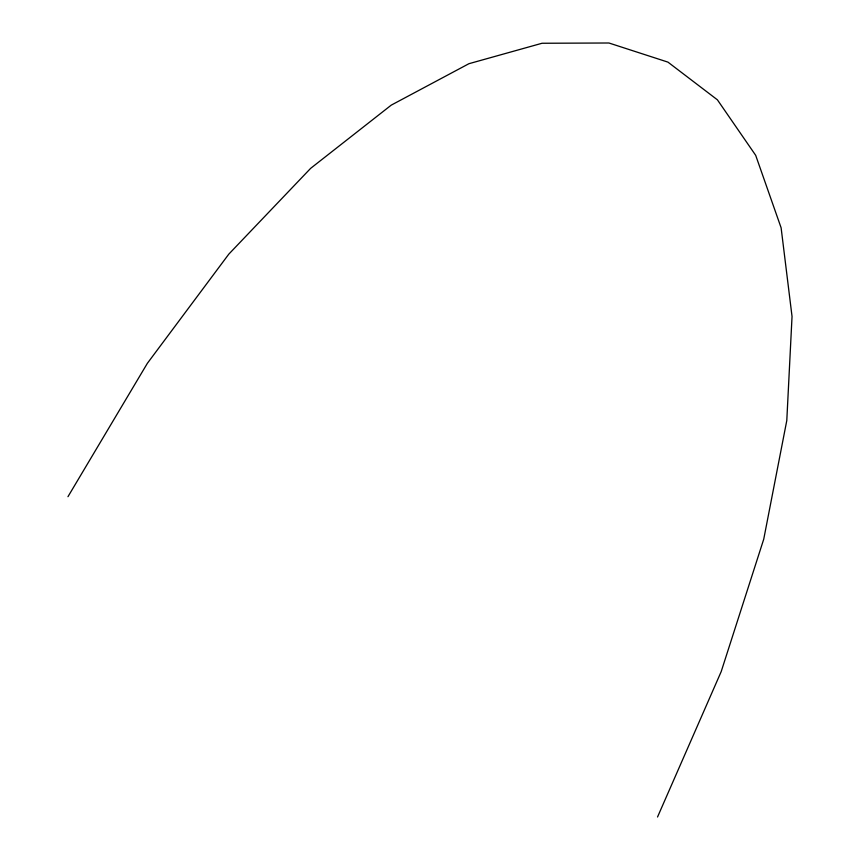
<?xml version="1.0" encoding="UTF-8"?>
<svg xmlns="http://www.w3.org/2000/svg" width="860" height="860" viewBox="0 0 860 860"><rect width="100%" height="100%" fill="white"/><g stroke="black" fill="none" stroke-linecap="round" stroke-linejoin="round"><path stroke-width="1.29" d="M657.534 817L721.196 671.596L763.734 539.177L786.792 420.54L792.038 316.48L781.116 227.814L755.693 155.338L717.412 99.835L667.941 62.124L608.934 43L542.047 43.258L468.926 63.704L391.246 105.135L310.654 168.345L228.803 254.141L147.361 363.329L67.962 496.693"/></g></svg>
